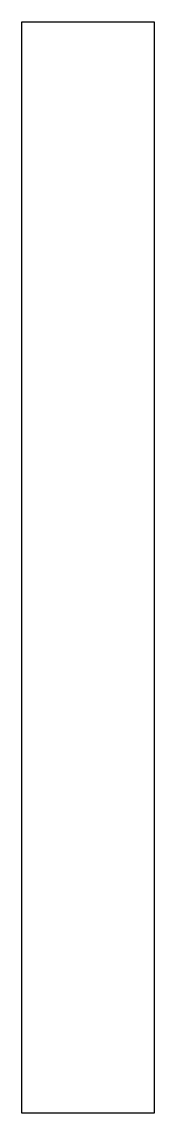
# Model space of a CAD drawing. Header units: metres. Extents: x -12 to 12, y 0 to 192.
import ezdxf

# ---------------------------------------------------------------- set-up
doc = ezdxf.new("R2010")
doc.units = ezdxf.units.M

msp = doc.modelspace()

# ---------------------------------------------------------------- linework, layer by layer
at = {"layer": 'COMPONENT0'}
for p, q in [((-11.6, 0), (-11.6, 191.95)), ((-11.6, 191.95), (11.6, 191.95)), ((11.6, 191.95), (11.6, 0)), ((11.6, 0), (-11.6, 0))]:
    msp.add_line(p, q, dxfattribs=at)

doc.saveas('drawing.dxf')
